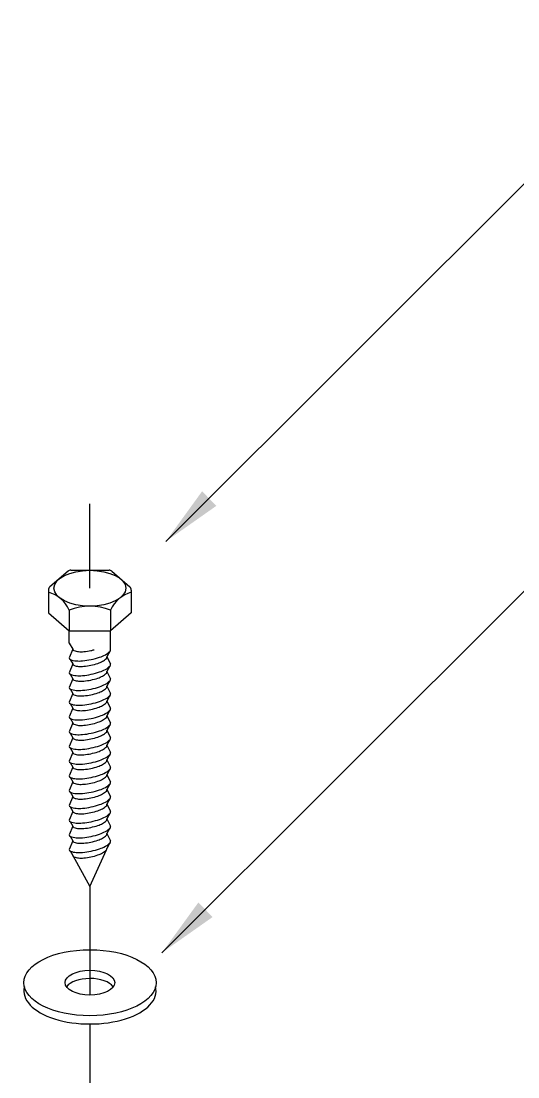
# Model space of a CAD drawing. Header units: millimetres. Extents: x -5911.2 to -5896.7, y -4777.2 to -4762.7.
# Drawn here: x -5903.351 to -5901.887, y -4766.138 to -4763.023 of the extents above; entities that cross this region are included whole.
import ezdxf

# ---------------------------------------------------------------- set-up
doc = ezdxf.new("R2010")
doc.units = ezdxf.units.MM
doc.header["$LTSCALE"] = 10
doc.linetypes.add('DASHDOT2', pattern=[0.5, 0.25, -0.125, 0, -0.125])
doc.layers.add('Termotécnica', color=7, linetype='Continuous')

msp = doc.modelspace()

# ---------------------------------------------------------------- linework, layer by layer
at = {"layer": 'Termotécnica', "color": 2}
for p, q in [((-5902.9246, -4764.5588), (-5901.3892, -4763.0233)), ((-5903.2125, -4764.6465), (-5903.2658, -4764.6926)), ((-5903.2045, -4764.6435), (-5903.0917, -4764.6435)), ((-5903.0838, -4764.6465), (-5903.0304, -4764.6926)), ((-5902.4421, -4765.2784), (-5901.8274, -4764.6638)), ((-5903.27, -4764.7018), (-5903.27, -4764.7694)), ((-5903.0262, -4764.7019), (-5903.0262, -4764.7694)), ((-5903.2091, -4764.7612), (-5903.2091, -4764.8222)), ((-5903.0872, -4764.7612), (-5903.0872, -4764.8222)), ((-5903.27, -4764.7694), (-5903.2091, -4764.8222)), ((-5903.0262, -4764.7694), (-5903.0872, -4764.8222)), ((-5903.2091, -4764.8584), (-5903.2091, -4764.8218)), ((-5903.2091, -4764.8222), (-5903.0872, -4764.8222)), ((-5903.0871, -4764.8766), (-5903.0871, -4764.8218)), ((-5903.2091, -4764.8584), (-5903.198, -4764.8767)), ((-5903.198, -4764.8767), (-5903.2091, -4764.9025)), ((-5903.0893, -4764.8829), (-5903.0981, -4764.899)), ((-5903.2063, -4764.9065), (-5903.198, -4764.9202)), ((-5903.0981, -4764.899), (-5903.0871, -4764.9201)), ((-5903.198, -4764.9202), (-5903.2091, -4764.946)), ((-5903.0893, -4764.9264), (-5903.0981, -4764.9425)), ((-5903.0981, -4764.9425), (-5903.0871, -4764.9635)), ((-5903.198, -4764.9637), (-5903.2091, -4764.9895)), ((-5903.2063, -4764.95), (-5903.198, -4764.9637)), ((-5903.0893, -4764.9699), (-5903.0981, -4764.9859)), ((-5903.198, -4765.0072), (-5903.2091, -4765.0329)), ((-5903.2063, -4764.9935), (-5903.198, -4765.0072)), ((-5903.0981, -4764.9859), (-5903.0871, -4765.007)), ((-5903.2063, -4765.037), (-5903.198, -4765.0506)), ((-5903.0893, -4765.0134), (-5903.0981, -4765.0294)), ((-5903.0981, -4765.0294), (-5903.0871, -4765.0505)), ((-5903.198, -4765.0506), (-5903.2091, -4765.0764)), ((-5903.0893, -4765.0568), (-5903.0981, -4765.0729)), ((-5903.0981, -4765.0729), (-5903.0871, -4765.094)), ((-5903.198, -4765.0941), (-5903.2091, -4765.1199)), ((-5903.2063, -4765.0805), (-5903.198, -4765.0941)), ((-5903.0893, -4765.1003), (-5903.0981, -4765.1164)), ((-5903.2063, -4765.124), (-5903.198, -4765.1376)), ((-5903.0981, -4765.1164), (-5903.0871, -4765.1375)), ((-5903.198, -4765.1376), (-5903.2091, -4765.1634)), ((-5903.0893, -4765.1438), (-5903.0981, -4765.1599)), ((-5903.0981, -4765.1599), (-5903.0871, -4765.181)), ((-5903.198, -4765.1811), (-5903.2091, -4765.2069)), ((-5903.2063, -4765.1674), (-5903.198, -4765.1811)), ((-5903.0893, -4765.1873), (-5903.0981, -4765.2034)), ((-5903.198, -4765.2246), (-5903.2091, -4765.2504)), ((-5903.2063, -4765.2109), (-5903.198, -4765.2246)), ((-5903.0981, -4765.2034), (-5903.0871, -4765.2245)), ((-5903.2063, -4765.2544), (-5903.198, -4765.2681)), ((-5903.0893, -4765.2308), (-5903.0981, -4765.2469)), ((-5903.0981, -4765.2469), (-5903.0871, -4765.2679)), ((-5903.198, -4765.2681), (-5903.2091, -4765.2939)), ((-5903.0893, -4765.2743), (-5903.0981, -4765.2903)), ((-5903.0981, -4765.2903), (-5903.0871, -4765.3114)), ((-5902.9357, -4765.7721), (-5902.4421, -4765.2784)), ((-5903.198, -4765.3116), (-5903.2091, -4765.3373)), ((-5903.2063, -4765.2979), (-5903.198, -4765.3116)), ((-5903.0893, -4765.3178), (-5903.0981, -4765.3338)), ((-5903.2063, -4765.3414), (-5903.198, -4765.355)), ((-5903.0981, -4765.3338), (-5903.0871, -4765.3549)), ((-5903.198, -4765.355), (-5903.2091, -4765.3808)), ((-5903.0893, -4765.3612), (-5903.0981, -4765.3773)), ((-5903.0981, -4765.3773), (-5903.0871, -4765.3984)), ((-5903.198, -4765.3985), (-5903.2091, -4765.4243)), ((-5903.2063, -4765.3849), (-5903.198, -4765.3985)), ((-5903.0893, -4765.4047), (-5903.0981, -4765.4208)), ((-5903.198, -4765.442), (-5903.2091, -4765.4678)), ((-5903.2063, -4765.4284), (-5903.198, -4765.442)), ((-5903.0981, -4765.4208), (-5903.0871, -4765.4419)), ((-5903.2063, -4765.4718), (-5903.198, -4765.4855)), ((-5903.1481, -4765.5763), (-5903.0994, -4765.469)), ((-5903.0893, -4765.4482), (-5903.0981, -4765.4643)), ((-5903.198, -4765.4855), (-5903.1481, -4765.5763))]:
    msp.add_line(p, q, dxfattribs=at)
at = {"layer": 'Termotécnica', "color": 1, "linetype": 'DASHDOT2'}
for p, q in [((-5903.1481, -4764.6968), (-5903.1482, -4764.4477)), ((-5903.1481, -4765.5763), (-5903.1481, -4765.897)), ((-5903.1479, -4765.9825), (-5903.1479, -4766.2952))]:
    msp.add_line(p, q, dxfattribs=at)
at = {"layer": 'Termotécnica', "color": 1}
for points in [[(-5903.2091, -4764.9025, 0.24548), (-5903.2053, -4764.9071, 0.082009), (-5903.1886, -4764.9111, 0.04047), (-5903.1698, -4764.9109, 0.029714), (-5903.1444, -4764.9071, 0.029714), (-5903.1197, -4764.9003, 0.04047), (-5903.1023, -4764.8928, 0.082009), (-5903.0887, -4764.8824, 0.24548), (-5903.0871, -4764.8766, 0.24548)], [(-5903.198, -4764.8767, 0.24548), (-5903.1949, -4764.8805, 0.082009), (-5903.1812, -4764.8838, 0.04047), (-5903.1658, -4764.8836, 0.029714), (-5903.145, -4764.8805, 0.013189), (-5903.1359, -4764.8783, 0.04047)], [(-5903.198, -4764.9202, 0.24548), (-5903.1949, -4764.924, 0.082009), (-5903.1812, -4764.9273, 0.04047), (-5903.1658, -4764.9271, 0.029714), (-5903.145, -4764.924, 0.029714), (-5903.1248, -4764.9184, 0.04047), (-5903.1106, -4764.9123, 0.082009), (-5903.0994, -4764.9037, 0.24548), (-5903.0981, -4764.899, 0.24548)], [(-5903.2091, -4764.946, 0.24548), (-5903.2053, -4764.9506, 0.082009), (-5903.1886, -4764.9546, 0.04047), (-5903.1698, -4764.9544, 0.029714), (-5903.1444, -4764.9506, 0.029714), (-5903.1197, -4764.9438, 0.04047), (-5903.1023, -4764.9363, 0.082009), (-5903.0887, -4764.9259, 0.24548), (-5903.0871, -4764.9201, 0.24548)], [(-5903.198, -4764.9637, 0.24548), (-5903.1949, -4764.9675, 0.082009), (-5903.1812, -4764.9707, 0.04047), (-5903.1658, -4764.9706, 0.029714), (-5903.145, -4764.9675, 0.029714), (-5903.1248, -4764.9619, 0.04047), (-5903.1106, -4764.9557, 0.082009), (-5903.0994, -4764.9472, 0.24548), (-5903.0981, -4764.9425, 0.24548)], [(-5903.2091, -4764.9895, 0.24548), (-5903.2053, -4764.9941, 0.082009), (-5903.1886, -4764.9981, 0.04047), (-5903.1698, -4764.9979, 0.029714), (-5903.1444, -4764.9941, 0.029714), (-5903.1197, -4764.9873, 0.04047), (-5903.1023, -4764.9798, 0.082009), (-5903.0887, -4764.9693, 0.24548), (-5903.0871, -4764.9635, 0.24548)], [(-5903.2091, -4765.0329, 0.24548), (-5903.2053, -4765.0376, 0.082009), (-5903.1886, -4765.0416, 0.04047), (-5903.1698, -4765.0414, 0.029714), (-5903.1444, -4765.0376, 0.029714), (-5903.1197, -4765.0308, 0.04047), (-5903.1023, -4765.0233, 0.082009), (-5903.0887, -4765.0128, 0.24548), (-5903.0871, -4765.007, 0.24548)], [(-5903.198, -4765.0072, 0.24548), (-5903.1949, -4765.011, 0.082009), (-5903.1812, -4765.0142, 0.04047), (-5903.1658, -4765.0141, 0.029714), (-5903.145, -4765.0109, 0.029714), (-5903.1248, -4765.0054, 0.04047), (-5903.1106, -4764.9992, 0.082009), (-5903.0994, -4764.9907, 0.24548), (-5903.0981, -4764.9859, 0.24548)], [(-5903.198, -4765.0506, 0.24548), (-5903.1949, -4765.0544, 0.082009), (-5903.1812, -4765.0577, 0.04047), (-5903.1658, -4765.0576, 0.029714), (-5903.145, -4765.0544, 0.029714), (-5903.1248, -4765.0489, 0.04047), (-5903.1106, -4765.0427, 0.082009), (-5903.0994, -4765.0342, 0.24548), (-5903.0981, -4765.0294, 0.24548)], [(-5903.2091, -4765.0764, 0.24548), (-5903.2053, -4765.0811, 0.082009), (-5903.1886, -4765.0851, 0.04047), (-5903.1698, -4765.0849, 0.029714), (-5903.1444, -4765.0811, 0.029714), (-5903.1197, -4765.0742, 0.04047), (-5903.1023, -4765.0667, 0.082009), (-5903.0887, -4765.0563, 0.24548), (-5903.0871, -4765.0505, 0.24548)], [(-5903.198, -4765.0941, 0.24548), (-5903.1949, -4765.0979, 0.082009), (-5903.1812, -4765.1012, 0.04047), (-5903.1658, -4765.1011, 0.029714), (-5903.145, -4765.0979, 0.029714), (-5903.1248, -4765.0923, 0.04047), (-5903.1106, -4765.0862, 0.082009), (-5903.0994, -4765.0777, 0.24548), (-5903.0981, -4765.0729, 0.24548)], [(-5903.2091, -4765.1199, 0.24548), (-5903.2053, -4765.1246, 0.082009), (-5903.1886, -4765.1285, 0.04047), (-5903.1698, -4765.1284, 0.029714), (-5903.1444, -4765.1245, 0.029714), (-5903.1197, -4765.1177, 0.04047), (-5903.1023, -4765.1102, 0.082009), (-5903.0887, -4765.0998, 0.24548), (-5903.0871, -4765.094, 0.24548)], [(-5903.198, -4765.1376, 0.24548), (-5903.1949, -4765.1414, 0.082009), (-5903.1812, -4765.1447, 0.04047), (-5903.1658, -4765.1445, 0.029714), (-5903.145, -4765.1414, 0.029714), (-5903.1248, -4765.1358, 0.04047), (-5903.1106, -4765.1297, 0.082009), (-5903.0994, -4765.1212, 0.24548), (-5903.0981, -4765.1164, 0.24548)], [(-5903.2091, -4765.1634, 0.24548), (-5903.2053, -4765.168, 0.082009), (-5903.1886, -4765.172, 0.04047), (-5903.1698, -4765.1719, 0.029714), (-5903.1444, -4765.168, 0.029714), (-5903.1197, -4765.1612, 0.04047), (-5903.1023, -4765.1537, 0.082009), (-5903.0887, -4765.1433, 0.24548), (-5903.0871, -4765.1375, 0.24548)], [(-5903.198, -4765.1811, 0.24548), (-5903.1949, -4765.1849, 0.082009), (-5903.1812, -4765.1882, 0.04047), (-5903.1658, -4765.188, 0.029714), (-5903.145, -4765.1849, 0.029714), (-5903.1248, -4765.1793, 0.04047), (-5903.1106, -4765.1732, 0.082009), (-5903.0994, -4765.1646, 0.24548), (-5903.0981, -4765.1599, 0.24548)], [(-5903.2091, -4765.2069, 0.24548), (-5903.2053, -4765.2115, 0.082009), (-5903.1886, -4765.2155, 0.04047), (-5903.1698, -4765.2153, 0.029714), (-5903.1444, -4765.2115, 0.029714), (-5903.1197, -4765.2047, 0.04047), (-5903.1023, -4765.1972, 0.082009), (-5903.0887, -4765.1868, 0.24548), (-5903.0871, -4765.181, 0.24548)], [(-5903.2091, -4765.2504, 0.24548), (-5903.2053, -4765.255, 0.082009), (-5903.1886, -4765.259, 0.04047), (-5903.1698, -4765.2588, 0.029714), (-5903.1444, -4765.255, 0.029714), (-5903.1197, -4765.2482, 0.04047), (-5903.1023, -4765.2407, 0.082009), (-5903.0887, -4765.2303, 0.24548), (-5903.0871, -4765.2245, 0.24548)], [(-5903.198, -4765.2246, 0.24548), (-5903.1949, -4765.2284, 0.082009), (-5903.1812, -4765.2317, 0.04047), (-5903.1658, -4765.2315, 0.029714), (-5903.145, -4765.2284, 0.029714), (-5903.1248, -4765.2228, 0.04047), (-5903.1106, -4765.2167, 0.082009), (-5903.0994, -4765.2081, 0.24548), (-5903.0981, -4765.2034, 0.24548)], [(-5903.198, -4765.2681, 0.24548), (-5903.1949, -4765.2719, 0.082009), (-5903.1812, -4765.2751, 0.04047), (-5903.1658, -4765.275, 0.029714), (-5903.145, -4765.2719, 0.029714), (-5903.1248, -4765.2663, 0.04047), (-5903.1106, -4765.2601, 0.082009), (-5903.0994, -4765.2516, 0.24548), (-5903.0981, -4765.2469, 0.24548)], [(-5903.2091, -4765.2939, 0.24548), (-5903.2053, -4765.2985, 0.082009), (-5903.1886, -4765.3025, 0.04047), (-5903.1698, -4765.3023, 0.029714), (-5903.1444, -4765.2985, 0.029714), (-5903.1197, -4765.2917, 0.04047), (-5903.1023, -4765.2842, 0.082009), (-5903.0887, -4765.2737, 0.24548), (-5903.0871, -4765.2679, 0.24548)], [(-5903.198, -4765.3116, 0.24548), (-5903.1949, -4765.3154, 0.082009), (-5903.1812, -4765.3186, 0.04047), (-5903.1658, -4765.3185, 0.029714), (-5903.145, -4765.3153, 0.029714), (-5903.1248, -4765.3098, 0.04047), (-5903.1106, -4765.3036, 0.082009), (-5903.0994, -4765.2951, 0.24548), (-5903.0981, -4765.2903, 0.24548)], [(-5903.2091, -4765.3373, 0.24548), (-5903.2053, -4765.342, 0.082009), (-5903.1886, -4765.346, 0.04047), (-5903.1698, -4765.3458, 0.029714), (-5903.1444, -4765.342, 0.029714), (-5903.1197, -4765.3352, 0.04047), (-5903.1023, -4765.3277, 0.082009), (-5903.0887, -4765.3172, 0.24548), (-5903.0871, -4765.3114, 0.24548)], [(-5903.198, -4765.355, 0.24548), (-5903.1949, -4765.3588, 0.082009), (-5903.1812, -4765.3621, 0.04047), (-5903.1658, -4765.362, 0.029714), (-5903.145, -4765.3588, 0.029714), (-5903.1248, -4765.3533, 0.04047), (-5903.1106, -4765.3471, 0.082009), (-5903.0994, -4765.3386, 0.24548), (-5903.0981, -4765.3338, 0.24548)], [(-5903.2091, -4765.3808, 0.24548), (-5903.2053, -4765.3855, 0.082009), (-5903.1886, -4765.3895, 0.04047), (-5903.1698, -4765.3893, 0.029714), (-5903.1444, -4765.3855, 0.029714), (-5903.1197, -4765.3786, 0.04047), (-5903.1023, -4765.3711, 0.082009), (-5903.0887, -4765.3607, 0.24548), (-5903.0871, -4765.3549, 0.24548)], [(-5903.198, -4765.3985, 0.24548), (-5903.1949, -4765.4023, 0.082009), (-5903.1812, -4765.4056, 0.04047), (-5903.1658, -4765.4055, 0.029714), (-5903.145, -4765.4023, 0.029714), (-5903.1248, -4765.3967, 0.04047), (-5903.1106, -4765.3906, 0.082009), (-5903.0994, -4765.3821, 0.24548), (-5903.0981, -4765.3773, 0.24548)], [(-5903.2091, -4765.4243, 0.24548), (-5903.2053, -4765.429, 0.082009), (-5903.1886, -4765.4329, 0.04047), (-5903.1698, -4765.4328, 0.029714), (-5903.1444, -4765.4289, 0.029714), (-5903.1197, -4765.4221, 0.04047), (-5903.1023, -4765.4146, 0.082009), (-5903.0887, -4765.4042, 0.24548), (-5903.0871, -4765.3984, 0.24548)], [(-5903.2091, -4765.4678, 0.24548), (-5903.2053, -4765.4724, 0.082009), (-5903.1886, -4765.4764, 0.04047), (-5903.1698, -4765.4763, 0.029714), (-5903.1444, -4765.4724, 0.029714), (-5903.1197, -4765.4656, 0.04047), (-5903.1023, -4765.4581, 0.082009), (-5903.0887, -4765.4477, 0.24548), (-5903.0871, -4765.4419, 0.24548)], [(-5903.198, -4765.442, 0.24548), (-5903.1949, -4765.4458, 0.082009), (-5903.1812, -4765.4491, 0.04047), (-5903.1658, -4765.4489, 0.029714), (-5903.145, -4765.4458, 0.029714), (-5903.1248, -4765.4402, 0.04047), (-5903.1106, -4765.4341, 0.082009), (-5903.0994, -4765.4256, 0.24548), (-5903.0981, -4765.4208, 0.24548)], [(-5903.198, -4765.4855, 0.24548), (-5903.1949, -4765.4893, 0.082009), (-5903.1812, -4765.4926, 0.04047), (-5903.1658, -4765.4924, 0.029714), (-5903.145, -4765.4893, 0.029714), (-5903.1248, -4765.4837, 0.04047), (-5903.1106, -4765.4776, 0.082009), (-5903.0994, -4765.469, 0.24548), (-5903.0981, -4765.4643, 0.24548)]]:
    msp.add_lwpolyline(points, format="xyb", dxfattribs=at)
at = {"layer": 'Termotécnica', "color": 2}
for centre, radius, start, end in [((-5903.2045, -4764.6557), 0.0122, 90, 130.8835), ((-5903.0917, -4764.6557), 0.0122, 49.1154, 90), ((-5903.2579, -4764.7018), 0.0122, 130.8835, 180), ((-5903.0384, -4764.7019), 0.0122, 0, 49.1154), ((-5903.2954, -4764.7994), 0.0944, 23.8935, 74.4182), ((-5903.001, -4764.7992), 0.0942, 105.499, 156.1892), ((-5903.1481, -4764.912), 0.1626, 67.9752, 112.0031)]:
    msp.add_arc(centre, radius, start, end, dxfattribs=at)
for centre, major_axis, ratio in [((-5903.1481, -4764.6968), (-0.1059, 0), 0.500279), ((-5903.1479, -4765.8606), (-0.1948, 0), 0.500279), ((-5903.1481, -4765.8604), (-0.0731, 0), 0.500066)]:
    msp.add_ellipse(centre, major_axis=major_axis, ratio=ratio, dxfattribs=at)
for centre, major_axis, ratio, start_param, end_param in [((-5903.1481, -4765.8848), (-0.0731, 0), 0.500066, 3.48811, 5.938796), ((-5903.1479, -4765.885), (-0.1948, 0), 0.500279, 6.158562, 9.55174)]:
    msp.add_ellipse(centre, major_axis=major_axis, ratio=ratio, start_param=start_param, end_param=end_param, dxfattribs=at)
for points in [[(-5902.7753, -4764.4535), (-5902.8175, -4764.4108), (-5902.9246, -4764.5588)], [(-5902.7864, -4765.6668), (-5902.8286, -4765.6241), (-5902.9357, -4765.7721)]]:
    msp.add_solid(points, dxfattribs=at)

doc.saveas('drawing.dxf')
